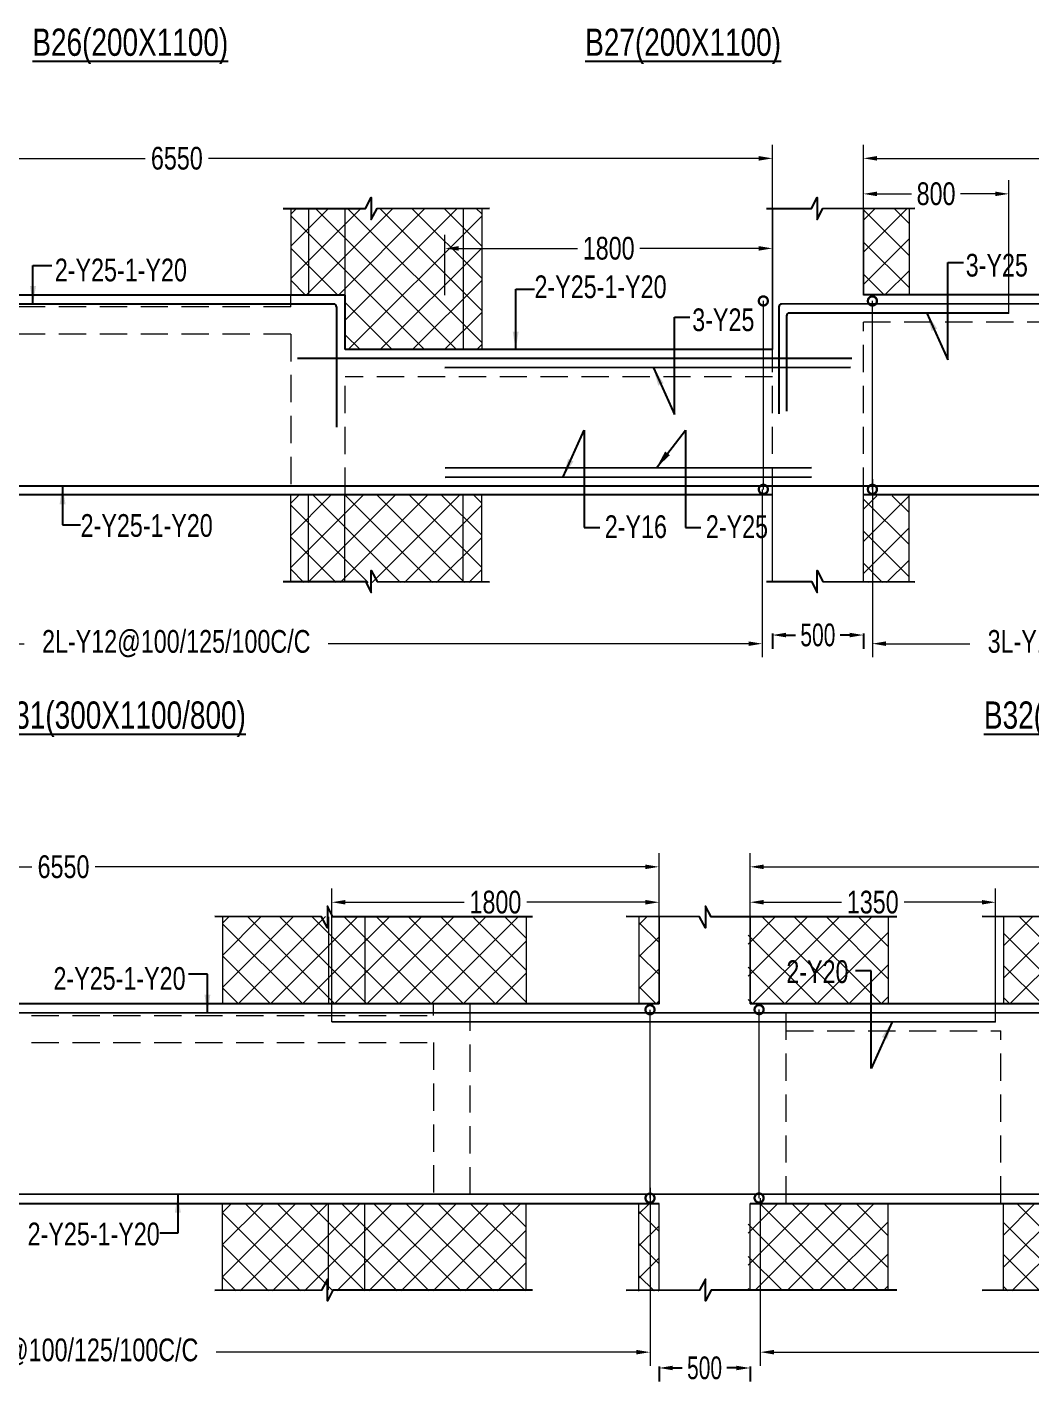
# Model space of a CAD drawing. Header units: millimetres. Extents: x -9667 to 132562, y -132456 to -91255.
# Drawn here: x -962 to 4558, y -113482 to -106022 of the extents above; entities that cross this region are included whole.
import ezdxf

# ---------------------------------------------------------------- set-up
doc = ezdxf.new("R2010")
doc.units = ezdxf.units.MM
doc.header["$LTSCALE"] = 100
doc.header["$MEASUREMENT"] = 0
doc.linetypes.add('CONTINU', pattern=[0])
doc.linetypes.add('HIDDEN', pattern=[0.375, 0.25, -0.125])
doc.layers.get('Defpoints').update_dxf_attribs({"color": 1, "lineweight": 0})
for name, color, linetype in [('-S-BMNO', 1, 'Continuous'), ('-S-MISC', 8, 'Continuous'), ('-STR-BEAM', 7, 'CONTINU'), ('-STR-REINF', 3, 'Continuous')]:
    doc.layers.add(name, color=color, linetype=linetype)
for name, color, linetype, lineweight in [('-S-STIRRUPS DIM', 6, 'Continuous', 9), ('-S-STIRUP', 11, 'Continuous', 9), ('-S-TEXT', 6, 'Continuous', 0), ('-STR-COLUMN', 5, 'HIDDEN', 13), ('S-COL HATCH', 9, 'Continuous', 0), ('SLAB LINE', 254, 'HIDDEN', 20)]:
    doc.layers.add(name, color=color, linetype=linetype, lineweight=lineweight)
doc.styles.add('BEAM-LS', font='romans.shx', dxfattribs={"width": 0.8})
doc.styles.add('SOBHA', font='swisscl.ttf', dxfattribs={"width": 0.9})
doc.styles.add('sobha.sed', font='swisscl.ttf')
doc.dimstyles.new('S-50', dxfattribs={"dimscale": 50, "dimtxt": 2.5, "dimasz": 2, "dimexe": 0.5, "dimexo": 0.25, "dimgap": 0.25, "dimtad": 0, "dimdec": 0, "dimrnd": 0.0005, "dimzin": 0, "dimdsep": 46, "dimtxsty": 'sobha.sed', "dimblk": 'OBLIQUE', "dimcen": 0.09, "dimclrd": 8, "dimclre": 8, "dimclrt": 6, "dimadec": 0, "dimazin": 0, "dimtfac": 1, "dimtdec": 0, "dimtofl": 0, "dimtmove": 2, "dimatfit": 3, "dimfxl": 0.18, "dimtolj": 1, "dimtzin": 0, "dimlwd": -1, "dimlwe": -1, "dimarcsym": 0})
doc.dimstyles.new('S-DIM50', dxfattribs={"dimscale": 50, "dimtxt": 2.5, "dimasz": 1.5, "dimexe": 1.5, "dimexo": 1, "dimgap": 0.5, "dimtad": 0, "dimdec": 0, "dimzin": 0, "dimdsep": 46, "dimtxsty": 'SOBHA', "dimcen": 0.09, "dimclrd": 256, "dimclre": 256, "dimclrt": 6, "dimadec": 5, "dimazin": 0, "dimtfac": 1, "dimtdec": 0, "dimtofl": 0, "dimtmove": 0, "dimatfit": 3, "dimfxl": 0.18, "dimtolj": 1, "dimtzin": 0, "dimlwd": -1, "dimlwe": -1, "dimarcsym": 0})
doc.dimstyles.new('STIRUP', dxfattribs={"dimscale": 50, "dimtxt": 2.5, "dimasz": 2.2, "dimexe": 0, "dimexo": 0, "dimgap": 0.5, "dimtad": 0, "dimdec": 0, "dimzin": 0, "dimdsep": 46, "dimtxsty": 'BEAM-LS', "dimblk": 'DOTSMALL', "dimcen": 0.09, "dimclrd": 256, "dimclre": 256, "dimclrt": 256, "dimadec": 5, "dimazin": 0, "dimtfac": 1, "dimtdec": 0, "dimtofl": 0, "dimtmove": 0, "dimatfit": 3, "dimldrblk": 'DOTSMALL', "dimfxl": 0, "dimfxlon": 1, "dimtolj": 1, "dimtzin": 0, "dimlwd": -1, "dimlwe": -1, "dimarcsym": 0})
pattern_1 = [(45, (269979.18, 10235.55), (-88.38835, 88.38835), []), (135, (269979.18, 10235.55), (-88.38835, -88.38835), [])]
pattern_2 = [(45, (269430.5, 6336.93), (-88.38835, 88.38835), []), (135, (269430.5, 6336.93), (-88.38835, -88.38835), [])]

# ---------------------------------------------------------------- blocks, each defined once
blk = doc.blocks.new('*D547')
at = {"layer": '-S-STIRRUPS DIM', "color": 251, "transparency": 16777216}
for p, q in [((-3413.2, -107079), (-3413.2, -106668.8)), ((3136.9, -107495.5), (3136.9, -106668.8)), ((-3338.2, -106743.8), (-311.7, -106743.8)), ((3061.9, -106743.8), (35.4, -106743.8))]:
    blk.add_line(p, q, dxfattribs=at)
for points in [[(-3338.2, -106731.3), (-3338.2, -106756.3), (-3413.2, -106743.8)], [(3061.9, -106731.3), (3061.9, -106756.3), (3136.9, -106743.8)]]:
    blk.add_solid(points, dxfattribs=at)
at = {"layer": 'Defpoints', "color": 0, "transparency": 16777216}
for p in [(3136.9, -106743.8), (-3413.2, -107079, 0), (3136.9, -107495.5, 0)]:
    blk.add_point(p, dxfattribs=at)
at = {"layer": '-S-STIRRUPS DIM', "color": 6, "transparency": 16777216, "insert": (-138.2, -106743.8), "char_height": 125, "attachment_point": 5, "style": 'sobha.sed'}
blk.add_mtext('\\A1;6550', dxfattribs=at)
blk = doc.blocks.new('*D548')
at = {"layer": '-S-STIRRUPS DIM', "color": 251, "transparency": 16777216}
for p, q in [((3636.8, -107079), (3636.8, -106668.8)), ((6486.8, -107495.1), (6486.8, -106668.8)), ((3711.8, -106743.8), (4888.5, -106743.8)), ((6411.8, -106743.8), (5235.1, -106743.8))]:
    blk.add_line(p, q, dxfattribs=at)
for points in [[(3711.8, -106731.3), (3711.8, -106756.3), (3636.8, -106743.8)], [(6411.8, -106731.3), (6411.8, -106756.3), (6486.8, -106743.8)]]:
    blk.add_solid(points, dxfattribs=at)
at = {"layer": 'Defpoints', "color": 0, "transparency": 16777216}
for p in [(6486.8, -106743.8), (3636.8, -107079, 0), (6486.8, -107495.1, 0)]:
    blk.add_point(p, dxfattribs=at)
at = {"layer": '-S-STIRRUPS DIM', "color": 6, "transparency": 16777216, "insert": (5061.8, -106743.8), "char_height": 125, "attachment_point": 5, "style": 'sobha.sed'}
blk.add_mtext('\\A1;2850', dxfattribs=at)
blk = doc.blocks.new('*D550')
at = {"layer": '-S-STIRRUPS DIM', "color": 251, "transparency": 16777216}
for p, q in [((-3363.3, -108509.8), (-3363.3, -109489.4)), ((3080.6, -108565.3), (3080.6, -109489.4)), ((-3288.3, -109414.4), (-977.3, -109414.4)), ((3005.6, -109414.4), (694.6, -109414.4))]:
    blk.add_line(p, q, dxfattribs=at)
for points in [[(-3288.3, -109401.9), (-3288.3, -109426.9), (-3363.3, -109414.4)], [(3005.6, -109401.9), (3005.6, -109426.9), (3080.6, -109414.4)]]:
    blk.add_solid(points, dxfattribs=at)
at = {"layer": 'Defpoints', "color": 0, "transparency": 16777216}
for p in [(-3363.3, -108509.8, 178586.6), (3080.6, -108565.3, 0), (3080.6, -109414.4)]:
    blk.add_point(p, dxfattribs=at)
at = {"layer": '-S-STIRRUPS DIM', "color": 6, "transparency": 16777216, "insert": (-141.4, -109414.4), "char_height": 125, "attachment_point": 5, "style": 'sobha.sed'}
blk.add_mtext('\\A1;2L-Y12@100/125/100C/C ', dxfattribs=at)
blk = doc.blocks.new('*D551')
at = {"layer": '-S-STIRRUPS DIM', "color": 251, "transparency": 16777216}
for p, q in [((3686.7, -108509.8), (3686.7, -109489.4)), ((6430.6, -108565.3), (6430.6, -109489.4)), ((3761.7, -109414.4), (4222.6, -109414.4)), ((6355.6, -109414.4), (5894.7, -109414.4))]:
    blk.add_line(p, q, dxfattribs=at)
for points in [[(3761.7, -109401.9), (3761.7, -109426.9), (3686.7, -109414.4)], [(6355.6, -109401.9), (6355.6, -109426.9), (6430.6, -109414.4)]]:
    blk.add_solid(points, dxfattribs=at)
at = {"layer": 'Defpoints', "color": 0, "transparency": 16777216}
for p in [(3686.7, -108509.8, 178586.6), (6430.6, -108565.3, 0), (6430.6, -109414.4)]:
    blk.add_point(p, dxfattribs=at)
at = {"layer": '-S-STIRRUPS DIM', "color": 6, "transparency": 16777216, "insert": (5058.6, -109414.4), "char_height": 125, "attachment_point": 5, "style": 'sobha.sed'}
blk.add_mtext('\\A1;3L-Y12@100/150/100C/C', dxfattribs=at)
blk = doc.blocks.new('_DotSmall')
at = {"color": 0, "linetype": 'ByBlock', "const_width": 0.5}
blk.add_lwpolyline([(-0.0625, 0, 1), (0.0625, 0, 1)], format="xyb", close=True, dxfattribs=at)
blk = doc.blocks.new('*D557')
at = {"layer": '-S-STIRUP', "ltscale": 100, "transparency": 16777216}
blk.add_line((3686.7, -108565.2), (3686.7, -107528.5), dxfattribs=at)
at = {"layer": 'Defpoints', "color": 0, "linetype": 'CONTINU', "ltscale": 100, "transparency": 16777216}
for p in [(3686.7, -107528.5), (3686.7, -107528.5), (3686.7, -108565.2)]:
    blk.add_point(p, dxfattribs=at)
at = {"layer": '-S-STIRUP', "linetype": 'CONTINU', "ltscale": 100, "transparency": 16777216, "xscale": 100, "yscale": 100, "zscale": 100}
for p, rotation in [((3686.7, -107528.5), 90), ((3686.7, -108565.2), 270)]:
    blk.add_blockref('_DotSmall', p, dxfattribs=dict(at, rotation=rotation))
blk = doc.blocks.new('*D560')
at = {"layer": '-S-STIRUP', "ltscale": 100, "transparency": 16777216}
blk.add_line((3086.9, -108565.3), (3086.9, -107528.5), dxfattribs=at)
at = {"layer": 'Defpoints', "color": 0, "linetype": 'CONTINU', "ltscale": 100, "transparency": 16777216}
for p in [(3086.9, -107528.5), (3086.9, -107528.5), (3086.9, -108565.3)]:
    blk.add_point(p, dxfattribs=at)
at = {"layer": '-S-STIRUP', "linetype": 'CONTINU', "ltscale": 100, "transparency": 16777216, "xscale": 100, "yscale": 100, "zscale": 100}
for p, rotation in [((3086.9, -107528.5), 90), ((3086.9, -108565.3), 270)]:
    blk.add_blockref('_DotSmall', p, dxfattribs=dict(at, rotation=rotation))
blk = doc.blocks.new('_Oblique')
at = {"color": 0, "linetype": 'ByBlock', "lineweight": -2}
blk.add_line((-0.5, -0.5), (0.5, 0.5), dxfattribs=at)
blk = doc.blocks.new('*D563')
at = {"layer": '-S-STIRRUPS DIM', "color": 251, "transparency": 16777216}
for p, q in [((1336, -107495.8), (1336, -107164.2)), ((3136.9, -107897.9), (3136.9, -107164.2)), ((1411, -107239.2), (2064.5, -107239.2)), ((3061.9, -107239.2), (2408.3, -107239.2))]:
    blk.add_line(p, q, dxfattribs=at)
for points in [[(1411, -107226.7), (1411, -107251.7), (1336, -107239.2)], [(3061.9, -107226.7), (3061.9, -107251.7), (3136.9, -107239.2)]]:
    blk.add_solid(points, dxfattribs=at)
at = {"layer": 'Defpoints', "color": 0, "transparency": 16777216}
for p in [(1336, -107239.2), (1336, -107495.8, 0), (3136.9, -107897.9, 0)]:
    blk.add_point(p, dxfattribs=at)
at = {"layer": '-S-STIRRUPS DIM', "color": 6, "transparency": 16777216, "insert": (2236.4, -107239.2), "char_height": 125, "attachment_point": 5, "style": 'sobha.sed'}
blk.add_mtext('\\A1;1800', dxfattribs=at)
blk = doc.blocks.new('*D564')
at = {"layer": '-S-STIRRUPS DIM', "color": 251, "transparency": 16777216}
for p, q in [((3636.8, -107497), (3636.8, -106864.2)), ((4436.8, -107597.9), (4436.8, -106864.2)), ((3711.8, -106939.2), (3902.5, -106939.2)), ((4361.8, -106939.2), (4171.2, -106939.2))]:
    blk.add_line(p, q, dxfattribs=at)
for points in [[(3711.8, -106926.7), (3711.8, -106951.7), (3636.8, -106939.2)], [(4361.8, -106926.7), (4361.8, -106951.7), (4436.8, -106939.2)]]:
    blk.add_solid(points, dxfattribs=at)
at = {"layer": 'Defpoints', "color": 0, "transparency": 16777216}
for p in [(3636.8, -106939.2), (3636.8, -107497, 0), (4436.8, -107597.9, 0)]:
    blk.add_point(p, dxfattribs=at)
at = {"layer": '-S-STIRRUPS DIM', "color": 6, "transparency": 16777216, "insert": (4036.8, -106939.2), "char_height": 125, "attachment_point": 5, "style": 'sobha.sed'}
blk.add_mtext('\\A1;800', dxfattribs=at)
blk = doc.blocks.new('*D574')
at = {"layer": '-S-STIRRUPS DIM', "color": 251, "transparency": 16777216}
for p, q in [((3013.6, -111395.6), (3013.6, -110567.4)), ((7912.4, -110977.6), (7912.4, -110567.4)), ((3088.6, -110642.4), (5288.8, -110642.4)), ((7837.4, -110642.4), (5637.2, -110642.4))]:
    blk.add_line(p, q, dxfattribs=at)
for points in [[(3088.6, -110629.9), (3088.6, -110654.9), (3013.6, -110642.4)], [(7837.4, -110629.9), (7837.4, -110654.9), (7912.4, -110642.4)]]:
    blk.add_solid(points, dxfattribs=at)
at = {"layer": 'Defpoints', "color": 0, "transparency": 16777216}
for p in [(3013.6, -110642.4), (7912.4, -110977.6, 0), (3013.6, -111395.6, 0)]:
    blk.add_point(p, dxfattribs=at)
at = {"layer": '-S-STIRRUPS DIM', "color": 6, "transparency": 16777216, "insert": (5463, -110642.4), "char_height": 125, "attachment_point": 5, "style": 'sobha.sed'}
blk.add_mtext('\\A1;4900', dxfattribs=at)
blk = doc.blocks.new('*D575')
at = {"layer": '-S-STIRRUPS DIM', "color": 251, "transparency": 16777216}
for p, q in [((-4036.4, -111394.1), (-4036.4, -110567.4)), ((2513.6, -110977.6), (2513.6, -110567.4)), ((-3961.4, -110642.4), (-935, -110642.4)), ((2438.6, -110642.4), (-587.8, -110642.4))]:
    blk.add_line(p, q, dxfattribs=at)
for points in [[(-3961.4, -110629.9), (-3961.4, -110654.9), (-4036.4, -110642.4)], [(2438.6, -110629.9), (2438.6, -110654.9), (2513.6, -110642.4)]]:
    blk.add_solid(points, dxfattribs=at)
at = {"layer": 'Defpoints', "color": 0, "transparency": 16777216}
for p in [(-4036.4, -110642.4), (2513.6, -110977.6, 0), (-4036.4, -111394.1, 0)]:
    blk.add_point(p, dxfattribs=at)
at = {"layer": '-S-STIRRUPS DIM', "color": 6, "transparency": 16777216, "insert": (-761.4, -110642.4), "char_height": 125, "attachment_point": 5, "style": 'sobha.sed'}
blk.add_mtext('\\A1;6550', dxfattribs=at)
blk = doc.blocks.new('*D577')
at = {"layer": '-S-STIRRUPS DIM', "color": 251, "transparency": 16777216}
for p, q in [((7862.6, -112408.4), (7862.6, -113388)), ((3069.8, -112464.7), (3069.8, -113388)), ((3144.8, -113313), (4630.3, -113313)), ((7787.6, -113313), (6302.2, -113313))]:
    blk.add_line(p, q, dxfattribs=at)
for points in [[(3144.8, -113300.5), (3144.8, -113325.5), (3069.8, -113313)], [(7787.6, -113300.5), (7787.6, -113325.5), (7862.6, -113313)]]:
    blk.add_solid(points, dxfattribs=at)
at = {"layer": 'Defpoints', "color": 0, "transparency": 16777216}
for p in [(7862.6, -112408.4, 178586.6), (3069.8, -112464.7, 0), (3069.8, -113313)]:
    blk.add_point(p, dxfattribs=at)
at = {"layer": '-S-STIRRUPS DIM', "color": 6, "transparency": 16777216, "insert": (5466.2, -113313), "char_height": 125, "attachment_point": 5, "style": 'sobha.sed'}
blk.add_mtext('\\A1;2L-Y12@100/125/100C/C', dxfattribs=at)
blk = doc.blocks.new('*D578')
at = {"layer": '-S-STIRRUPS DIM', "color": 251, "transparency": 16777216}
for p, q in [((2463.7, -112408.4), (2463.7, -113388)), ((-3980.2, -112463.9), (-3980.2, -113388)), ((-3905.2, -113313), (-1594.2, -113313)), ((2388.7, -113313), (77.7, -113313))]:
    blk.add_line(p, q, dxfattribs=at)
for points in [[(-3905.2, -113300.5), (-3905.2, -113325.5), (-3980.2, -113313)], [(2388.7, -113300.5), (2388.7, -113325.5), (2463.7, -113313)]]:
    blk.add_solid(points, dxfattribs=at)
at = {"layer": 'Defpoints', "color": 0, "transparency": 16777216}
for p in [(2463.7, -112408.4, 178586.6), (-3980.2, -112463.9, 0), (-3980.2, -113313)]:
    blk.add_point(p, dxfattribs=at)
at = {"layer": '-S-STIRRUPS DIM', "color": 6, "transparency": 16777216, "insert": (-758.2, -113313), "char_height": 125, "attachment_point": 5, "style": 'sobha.sed'}
blk.add_mtext('\\A1;2L-Y12@100/125/100C/C ', dxfattribs=at)
blk = doc.blocks.new('*D584')
at = {"layer": '-S-STIRUP', "ltscale": 100, "transparency": 16777216}
blk.add_line((2463.7, -112465.3), (2463.7, -111428.6), dxfattribs=at)
at = {"layer": 'Defpoints', "color": 0, "linetype": 'CONTINU', "ltscale": 100, "transparency": 16777216}
for p in [(2463.7, -111428.6), (2463.7, -111428.6), (2463.7, -112465.3)]:
    blk.add_point(p, dxfattribs=at)
at = {"layer": '-S-STIRUP', "linetype": 'CONTINU', "ltscale": 100, "transparency": 16777216, "xscale": 100, "yscale": 100, "zscale": 100}
for p, rotation in [((2463.7, -111428.6), 90), ((2463.7, -112465.3), 270)]:
    blk.add_blockref('_DotSmall', p, dxfattribs=dict(at, rotation=rotation))
blk = doc.blocks.new('*D589')
at = {"layer": '-S-STIRUP', "ltscale": 100, "transparency": 16777216}
blk.add_line((3063.6, -112464.7), (3063.6, -111428), dxfattribs=at)
at = {"layer": 'Defpoints', "color": 0, "linetype": 'CONTINU', "ltscale": 100, "transparency": 16777216}
for p in [(3063.6, -111428), (3063.6, -111428), (3063.6, -112464.7)]:
    blk.add_point(p, dxfattribs=at)
at = {"layer": '-S-STIRUP', "linetype": 'CONTINU', "ltscale": 100, "transparency": 16777216, "xscale": 100, "yscale": 100, "zscale": 100}
for p, rotation in [((3063.6, -111428), 90), ((3063.6, -112464.7), 270)]:
    blk.add_blockref('_DotSmall', p, dxfattribs=dict(at, rotation=rotation))
blk = doc.blocks.new('*D571')
at = {"layer": '-S-STIRRUPS DIM', "color": 251, "transparency": 16777216}
for p, q in [((3013.6, -111395), (3013.6, -110762.2)), ((4363.6, -111495.9), (4363.6, -110762.2)), ((3088.6, -110837.2), (3516.7, -110837.2)), ((4288.6, -110837.2), (3860.5, -110837.2))]:
    blk.add_line(p, q, dxfattribs=at)
for points in [[(3088.6, -110824.7), (3088.6, -110849.7), (3013.6, -110837.2)], [(4288.6, -110824.7), (4288.6, -110849.7), (4363.6, -110837.2)]]:
    blk.add_solid(points, dxfattribs=at)
at = {"layer": 'Defpoints', "color": 0, "transparency": 16777216}
for p in [(3013.6, -110837.2), (3013.6, -111395, 0), (4363.6, -111495.9, 0)]:
    blk.add_point(p, dxfattribs=at)
at = {"layer": '-S-STIRRUPS DIM', "color": 6, "transparency": 16777216, "insert": (3688.6, -110837.2), "char_height": 125, "attachment_point": 5, "style": 'sobha.sed'}
blk.add_mtext('\\A1;1350', dxfattribs=at)
blk = doc.blocks.new('*D572')
at = {"layer": '-S-STIRRUPS DIM', "color": 251, "transparency": 16777216}
for p, q in [((713.6, -111495.9), (713.6, -110762.2)), ((2513.6, -111395), (2513.6, -110762.2)), ((788.6, -110837.2), (1441.7, -110837.2)), ((2438.6, -110837.2), (1785.5, -110837.2))]:
    blk.add_line(p, q, dxfattribs=at)
for points in [[(788.6, -110824.7), (788.6, -110849.7), (713.6, -110837.2)], [(2438.6, -110824.7), (2438.6, -110849.7), (2513.6, -110837.2)]]:
    blk.add_solid(points, dxfattribs=at)
at = {"layer": 'Defpoints', "color": 0, "transparency": 16777216}
for p in [(2513.6, -110837.2), (2513.6, -111395, 0), (713.6, -111495.9, 0)]:
    blk.add_point(p, dxfattribs=at)
at = {"layer": '-S-STIRRUPS DIM', "color": 6, "transparency": 16777216, "insert": (1613.6, -110837.2), "char_height": 125, "attachment_point": 5, "style": 'sobha.sed'}
blk.add_mtext('\\A1;1800', dxfattribs=at)
blk = doc.blocks.new('*D792')
at = {"transparency": 16777216}
for p, q in [((3136.9, -109358), (3136.9, -109442)), ((3211.9, -109367), (3263.5, -109367)), ((3561.8, -109367), (3510.2, -109367)), ((3636.8, -109358), (3636.8, -109442))]:
    blk.add_line(p, q, dxfattribs=at)
for points in [[(3211.9, -109354.5), (3211.9, -109379.5), (3136.9, -109367)], [(3561.8, -109354.5), (3561.8, -109379.5), (3636.8, -109367)]]:
    blk.add_solid(points, dxfattribs=at)
at = {"layer": 'Defpoints', "color": 0, "transparency": 16777216}
for p in [(3136.9, -109062), (3636.8, -109073.7), (3636.8, -109367)]:
    blk.add_point(p, dxfattribs=at)
at = {"color": 6, "transparency": 16777216, "insert": (3386.8, -109367), "char_height": 125, "attachment_point": 5, "style": 'SOBHA'}
blk.add_mtext('\\A1;500', dxfattribs=at)
blk = doc.blocks.new('*D796')
at = {"transparency": 16777216}
for p, q in [((2513.6, -113391), (2513.6, -113475)), ((3013.6, -113391), (3013.6, -113475)), ((2588.6, -113400), (2640.3, -113400)), ((2938.6, -113400), (2886.9, -113400))]:
    blk.add_line(p, q, dxfattribs=at)
for points in [[(2588.6, -113387.5), (2588.6, -113412.5), (2513.6, -113400)], [(2938.6, -113387.5), (2938.6, -113412.5), (3013.6, -113400)]]:
    blk.add_solid(points, dxfattribs=at)
at = {"layer": 'Defpoints', "color": 0, "transparency": 16777216}
for p in [(2513.6, -112973.3, 0), (3013.6, -112973.3, 0), (3013.6, -113400)]:
    blk.add_point(p, dxfattribs=at)
at = {"color": 6, "transparency": 16777216, "insert": (2763.6, -113400), "char_height": 125, "attachment_point": 5, "style": 'SOBHA'}
blk.add_mtext('\\A1;500', dxfattribs=at)

msp = doc.modelspace()

# ---------------------------------------------------------------- hatches: boundary and pattern name
at = {"layer": 'S-COL HATCH'}
h = msp.add_hatch(dxfattribs=at)
h.set_pattern_fill('ANSI37', color=252, scale=1000)
h.set_pattern_definition(pattern_1)
h.paths.add_polyline_path([(-5306.9, -107496.6), (-8812, -107496.6), (-8812, -107017.9), (-5306.9, -107017.9)])
h.paths.add_polyline_path([(-3903.1, -107019.7), (-4673.5, -107019.7), (-4673.5, -107496.5), (-3903.1, -107496.5)])
h.paths.add_polyline_path([(-3302.6, -107496.3), (-3413.2, -107496.3), (-3413.2, -107017.9), (-3302.6, -107017.9)])
h.paths.add_polyline_path([(-1012, -107496.3), (-2681.6, -107496.3), (-2681.6, -107017.9), (-1012, -107017.9)])
h.paths.add_polyline_path([(1538, -107795.7), (788, -107795.8), (788, -107495.8), (488, -107496.3), (488, -107017.9), (1538, -107017.9)])
h.paths.add_polyline_path([(3888, -107495.4), (3636.8, -107495.4), (3636.8, -107017.9), (3888, -107017.9)])
h.paths.add_polyline_path([(5738, -107495.4), (5088, -107495.4), (5088, -107017.9), (5738, -107017.9)])
h.paths.add_polyline_path([(6486.8, -107496.2), (6338, -107496.2), (6338, -107018.7), (6486.8, -107018.7)])
h = msp.add_hatch(dxfattribs=at)
h.set_pattern_fill('ANSI37', color=252, scale=1000)
h.set_pattern_definition(pattern_1)
h.paths.add_polyline_path([(-5306.9, -108598.9), (-8812, -108598.9), (-8812, -109077.6), (-5306.9, -109077.6)])
h.paths.add_polyline_path([(-3903.1, -109075.8), (-4673.5, -109075.8), (-4673.5, -108599), (-3903.1, -108599)])
h.paths.add_polyline_path([(-3302.6, -108599.2), (-3413.2, -108599.2), (-3413.2, -109077.6), (-3302.6, -109077.6)])
h.paths.add_polyline_path([(-1012, -108599.2), (-2681.6, -108599.2), (-2681.6, -109077.6), (-1012, -109077.6)])
h.paths.add_polyline_path([(1538, -108599.2), (488, -108599.2), (488, -109077.6), (1538, -109077.6)])
h.paths.add_polyline_path([(3888, -108600.1), (3636.8, -108600.1), (3636.8, -109077.6), (3888, -109077.6)])
h.paths.add_polyline_path([(5738, -108600.1), (5088, -108600.1), (5088, -109077.6), (5738, -109077.6)])
h.paths.add_polyline_path([(6486.8, -108599.3), (6338, -108599.3), (6338, -109076.8), (6486.8, -109076.8)])
h = msp.add_hatch(dxfattribs=at)
h.set_pattern_fill('ANSI37', color=252, scale=1000)
h.set_pattern_definition(pattern_2)
h.paths.add_polyline_path([(4407.3, -111395.2), (7912.4, -111395.2), (7912.4, -110916.5), (4407.3, -110916.5)])
h.paths.add_polyline_path([(3003.5, -110918.3), (3773.9, -110918.3), (3773.9, -111395.1), (3003.5, -111395.1)])
h.paths.add_polyline_path([(2403.1, -111394.9), (2513.6, -111394.9), (2513.6, -110916.5), (2403.1, -110916.5)])
h.paths.add_polyline_path([(112.4, -111394.9), (1782, -111394.9), (1782, -110916.5), (112.4, -110916.5)])
h.paths.add_polyline_path([(-2437.6, -111694.3), (-1687.6, -111694.4), (-1687.6, -111394.4), (-1387.6, -111394.9), (-1387.6, -110916.5), (-2437.5, -110916.5)])
h.paths.add_polyline_path([(-4787.6, -111394.1), (-4536.4, -111394.1), (-4536.4, -110916.5), (-4787.6, -110916.5)])
h.paths.add_polyline_path([(-6637.6, -111394.1), (-5987.6, -111394.1), (-5987.6, -110916.5), (-6637.6, -110916.5)])
h.paths.add_polyline_path([(-7386.4, -111394.8), (-7237.6, -111394.8), (-7237.6, -110917.3), (-7386.4, -110917.3)])
h = msp.add_hatch(dxfattribs=at)
h.set_pattern_fill('ANSI37', color=252, scale=1000)
h.set_pattern_definition(pattern_2)
h.paths.add_polyline_path([(4407.3, -112497.6), (7912.4, -112497.6), (7912.4, -112976.2), (4407.3, -112976.2)])
h.paths.add_polyline_path([(3003.5, -112974.4), (3773.9, -112974.4), (3773.9, -112497.6), (3003.5, -112497.6)])
h.paths.add_polyline_path([(2403.1, -112497.8), (2513.6, -112497.8), (2513.6, -112976.3), (2403.1, -112976.3)])
h.paths.add_polyline_path([(112.4, -112497.8), (1782, -112497.8), (1782, -112976.3), (112.4, -112976.3)])
h.paths.add_polyline_path([(-2437.5, -112497.8), (-1387.6, -112497.8), (-1387.6, -112976.3), (-2437.5, -112976.3)])
h.paths.add_polyline_path([(-4787.6, -112498.7), (-4536.4, -112498.7), (-4536.4, -112976.2), (-4787.6, -112976.2)])
h.paths.add_polyline_path([(-6637.6, -112498.7), (-5987.6, -112498.7), (-5987.6, -112976.2), (-6637.6, -112976.2)])
h.paths.add_polyline_path([(-7386.4, -112497.9), (-7237.6, -112497.9), (-7237.6, -112975.4), (-7386.4, -112975.4)])

# ---------------------------------------------------------------- linework, layer by layer
at = {"layer": '-S-MISC', "linetype": 'ByBlock', "ltscale": 1000}
for points in [[(446.2, -107019.7), (899.2, -107019.7), (930.1, -106960.1), (930.1, -107080.2), (962.9, -107019.7), (1581.2, -107017.8)], [(446.2, -109072.8), (899.2, -109072.8), (930.1, -109132.5), (930.1, -109012.3), (962.9, -109072.8), (1581.2, -109074.7)]]:
    msp.add_lwpolyline(points, dxfattribs=at)
at = {"layer": '-S-MISC', "linetype": 'ByBlock', "ltscale": 1000, "elevation": 0}
for points in [[(3104.5, -107019.7), (3351.2, -107019.7), (3382.1, -106960.1), (3382.1, -107080.2), (3414.9, -107019.7), (3919.2, -107017.6)], [(3104.5, -109072.8), (3351.2, -109072.8), (3382.1, -109132.5), (3382.1, -109012.3), (3414.9, -109072.8), (3663.8, -109074.9)], [(3104.5, -109072.8), (3351.2, -109072.8), (3382.1, -109132.5), (3382.1, -109012.3), (3414.9, -109072.8), (3919.2, -109074.9)], [(1817.3, -110918.3), (720.2, -110918.3), (689.4, -110858.7), (689.4, -110978.8), (656.5, -110918.3), (71.2, -110916.5)], [(3821.3, -110918.3), (2799.2, -110918.3), (2768.4, -110858.7), (2768.4, -110978.8), (2735.5, -110918.3), (2333.3, -110916.3)], [(8444.8, -110918.3), (8198.1, -110918.3), (8167.2, -110858.7), (8167.2, -110978.8), (8134.4, -110918.3), (4290.3, -110916.3)], [(1817.3, -112971.4), (720.2, -112971.4), (689.4, -113031.1), (689.4, -112910.9), (656.5, -112971.4), (71.2, -112973.2)], [(3821.3, -112971.4), (2799.2, -112971.4), (2768.4, -113031.1), (2768.4, -112910.9), (2735.5, -112971.4), (2333.3, -112973.5)], [(3045.9, -112971.4), (2799.2, -112971.4), (2768.4, -113031.1), (2768.4, -112910.9), (2735.5, -112971.4), (2486.7, -112973.5)], [(8444.8, -112971.4), (8198.1, -112971.4), (8167.2, -113031.1), (8167.2, -112910.9), (8134.4, -112971.4), (4290.3, -112973.5)]]:
    msp.add_lwpolyline(points, dxfattribs=at)
at = {"layer": '-STR-BEAM'}
for p, q in [((786.1, -107495.8, 0), (-3413.2, -107496.3, 0)), ((788, -107795.8, 0), (788, -107495.8, 0)), ((6486.8, -107495.1, 0), (3636.8, -107495.5, 0)), ((3136.9, -107795.5, 0), (788, -107795.8, 0)), ((3137, -108595.5, 0), (-3413, -108596.3, 0)), ((6487, -108595.1, 0), (3637, -108595.5, 0)), ((-1685.7, -111394.4, 0), (2513.6, -111395, 0)), ((3013.6, -111395, 0), (7912.4, -111395.6, 0)), ((-4036.5, -112494.1, 0), (2513.5, -112495, 0)), ((3013.6, -112495, 0), (7912.4, -112495.6, 0))]:
    msp.add_line(p, q, dxfattribs=at)
at = {"layer": '-STR-COLUMN', "linetype": 'Continuous', "ltscale": 10}
for p, q in [((488, -107019.7), (488.1, -107495.9, 0)), ((586.1, -107019.6), (586.1, -107495.8, 0)), ((786.1, -107019.4), (786.1, -107495.6, 0)), ((1436.4, -107018.8), (1436.5, -107795.7, 0)), ((1538, -107017.9), (1538, -107795.7)), ((3136.9, -107017.9), (3136.9, -107795.5)), ((3636.8, -107017.9), (3636.8, -107497)), ((3888.2, -107017.8), (3888.1, -107495.4, 0)), ((488, -109072.8), (488.1, -108596.7, 0)), ((586.1, -109072.7), (586.1, -108596.6, 0)), ((786.1, -109072.5), (786.1, -108596.4, 0)), ((1436.4, -109071.9), (1436.4, -108595.8, 0)), ((1538, -109074.6), (1538, -108595.5)), ((3136.9, -109074.6), (3136.9, -108595.5)), ((3636.8, -109074.6), (3636.8, -108595.5)), ((3888.2, -109074.8), (3888.1, -108597.1, 0)), ((112.4, -110916.5, 0), (112.4, -111395.6, 0)), ((695.6, -110917.3, 0), (695.5, -111393.8, 0)), ((895.1, -110917.5, 0), (895.1, -111394, 0)), ((1782, -110918.3, 0), (1782, -111394.9, 0)), ((2403.1, -110916.5, 0), (2403.1, -111395.6, 0)), ((2513.6, -110916.5, 0), (2513.6, -111395.6, 0)), ((3013.6, -110916.5, 0), (3013.6, -111395.6, 0)), ((3773.9, -110916.5, 0), (3773.9, -111395.6, 0)), ((4407.3, -110916.5, 0), (4407.3, -111395.6, 0)), ((112.4, -112973.3, 0), (112.4, -112494.2, 0)), ((695.6, -112970.4, 0), (695.5, -112493.9, 0)), ((895.1, -112970.6, 0), (895.1, -112494.1, 0)), ((1782, -112971.4, 0), (1782, -112494.9, 0)), ((2403.1, -112977.4, 0), (2403.1, -112498.3, 0)), ((2513.6, -112973.3, 0), (2513.6, -112494.2, 0)), ((3013.6, -112973.3, 0), (3013.6, -112494.2, 0)), ((3773.9, -112973.3, 0), (3773.9, -112494.2, 0)), ((4407.3, -112973.3, 0), (4407.3, -112494.2, 0))]:
    msp.add_line(p, q, dxfattribs=at)
at = {"layer": '-STR-REINF', "ltscale": 10}
for p, q in [((724, -107545.7, 0), (-9248.2, -107547)), ((8391.8, -107544.7), (3186.9, -107545.3, 0)), ((4436.8, -107595.2, 0), (3230, -107595.3, 0)), ((3574, -107845.4, 0), (525, -107845.7, 0)), ((3566, -107895.5, 0), (1336, -107895.6, 0)), ((1336.8, -108447.4, 0), (3351.9, -108445.5, 0)), ((-9198.2, -108547), (6715, -108544.9)), ((1336.8, -108497.4, 0), (3352, -108495.5, 0)), ((-1623.5, -111444.3, 0), (8348.6, -111445.6, 0)), ((713.6, -111494, 0), (4363.6, -111494.5, 0)), ((8298.6, -112445.6, 0), (-7614.6, -112443.5, 0))]:
    msp.add_line(p, q, dxfattribs=at)
at = {"layer": '-STR-REINF'}
for p, q in [((739, -107560.7, 0), (739, -108223, 0)), ((3171.9, -107560.3, 0), (3171.9, -108149, 0)), ((3215, -107610.3, 0), (3215, -108135, 0))]:
    msp.add_line(p, q, dxfattribs=at)
for centre, start, end in [((724, -107560.7, 0), 0, 90.00757), ((3186.9, -107560.3, 0), 90.00757, 180), ((3230, -107610.3, 0), 90.00757, 180)]:
    msp.add_arc(centre, 15, start, end, dxfattribs=at)
at = {"layer": 'SLAB LINE', "color": 8, "linetype": 'HIDDEN', "ltscale": 6}
for p, q in [((488, -107560.9), (488, -107495.9)), ((488, -107560.9, 0), (-2172, -107561.2, 0)), ((6487, -107645.5, 0), (3637, -107645.5, 0)), ((3637, -108595.5, 0), (3637, -107645.5, 0)), ((488, -107710.9, 0), (-2172, -107711.2, 0)), ((488, -107710.9), (488, -108595.9)), ((3137, -108595.5, 0), (3137, -107795.5, 0)), ((3137, -107945.5, 0), (788, -107945.5)), ((788, -108595.8), (788, -107945.5, 0)), ((1272.4, -111459.8, 0), (1272.4, -111394.8, 0)), ((1472.4, -111394.8, 0), (1472.4, -112494.8, 0)), ((3213.2, -112495.2, 0), (3213.2, -111395, 0)), ((-1387.6, -111459.5, 0), (1272.4, -111459.8, 0)), ((3213.2, -111545.2, 0), (4393.8, -111545.2, 0)), ((4393.7, -112495.2, 0), (4393.8, -111545.2, 0)), ((-1387.6, -111609.5, 0), (1272.4, -111609.8, 0)), ((1272.4, -111609.8, 0), (1272.4, -112494.8, 0))]:
    msp.add_line(p, q, dxfattribs=at)

# ---------------------------------------------------------------- texts
at = {"layer": '-S-BMNO', "color": 4, "linetype": 'Continuous', "style": 'sobha.sed'}
for s, p in [('%%UB26(200X1100)', (-932.8, -106179.6, 0)), ('%%UB27(200X1100)', (2107.2, -106179.6, 0)), ('%%UB31(300X1100/800)', (-1135, -109882.3, 0)), ('%%UB32(300X1100)', (4300, -109882.3, 0))]:
    msp.add_text(s, height=150, dxfattribs=at).set_placement(p)
at = {"layer": '-S-TEXT', "color": 6, "char_height": 125, "style": 'sobha.sed'}
for s, insert, attachment_point in [('\\A1;3-Y25', (4541.8, -107269.2, 0), 3), ('\\A1;2-Y25-1-Y20', (-809.3, -107295.5, 0), 1), ('\\A1;2-Y25-1-Y20', (1828.4, -107388, 0), 1), ('\\A1;3-Y25', (3037.8, -107569.6, 0), 3), ('\\A1;2-Y25-1-Y20', (-667.3, -108701.5, 0), 1), ('\\A1;2-Y16', (2556.8, -108708, 0), 3), ('\\A1;2-Y25', (3112.8, -108708, 0), 3), ('\\A1;2-Y20', (3213.4, -111156.7, 0), 1), ('\\A1;2-Y25-1-Y20', (-90.3, -111194.1), 3), ('\\A1;2-Y25-1-Y20', (-232.3, -112600.1), 3)]:
    msp.add_mtext(s, dxfattribs=dict(at, insert=insert, attachment_point=attachment_point))

# ---------------------------------------------------------------- dimensions: what is measured, and where the dimension line sits
at = {"layer": '-S-STIRRUPS DIM'}
for base, p1, p2, picture, middle in [((3136.9, -106743.8, 0), (-3413.2, -107079), (3136.9, -107495.5), '*D547', (-138.2, -106743.8, 0)), ((6486.8, -106743.8, 0), (3636.8, -107079), (6486.8, -107495.1), '*D548', (5061.8, -106743.8, 0)), ((1336, -107239.2), (3136.9, -107897.9, 0), (1336, -107495.8, 0), '*D563', (2236.4, -107239.2)), ((2513.6, -110837.2, 0), (713.6, -111495.9, 0), (2513.6, -111395, 0), '*D572', (1613.6, -110837.2, 0))]:
    dim = msp.add_linear_dim(base=base, p1=p1, p2=p2, dimstyle='S-DIM50', override={"dimscale": 1, "dimtxt": 125, "dimasz": 75, "dimexe": 75, "dimexo": 0, "dimgap": 25, "dimrnd": 5, "dimtxsty": 'sobha.sed', "dimsah": 1, "dimcen": 4.5, "dimclrd": 251, "dimclre": 251, "dimfxl": 75}, dxfattribs=at)
    dim.commit()
    dim.dimension.update_dxf_attribs({"geometry": picture, "text_midpoint": middle})
for base, p1, p2, picture, middle in [((3636.8, -106939.2, 0), (4436.8, -107597.9, 0), (3636.8, -107497), '*D564', (4036.8, -106939.2, 0)), ((-4036.4, -110642.4), (2513.6, -110977.6, 0), (-4036.4, -111394.1, 0), '*D575', (-761.4, -110642.4)), ((3013.6, -110642.4), (7912.4, -110977.6, 0), (3013.6, -111395.6, 0), '*D574', (5463, -110642.4)), ((3013.6, -110837.2, 0), (4363.6, -111495.9, 0), (3013.6, -111395, 0), '*D571', (3688.6, -110837.2, 0))]:
    dim = msp.add_linear_dim(base=base, p1=p1, p2=p2, angle=180, dimstyle='S-DIM50', override={"dimscale": 1, "dimtxt": 125, "dimasz": 75, "dimexe": 75, "dimexo": 0, "dimgap": 25, "dimrnd": 5, "dimtxsty": 'sobha.sed', "dimsah": 1, "dimcen": 4.5, "dimclrd": 251, "dimclre": 251, "dimfxl": 75}, dxfattribs=at)
    dim.commit()
    dim.dimension.update_dxf_attribs({"geometry": picture, "text_midpoint": middle})
for base, p1, p2, text, picture, middle in [((3080.6, -109414.4, 0), (-3363.3, -108509.8, 178586.6), (3080.6, -108565.3), '2L-Y12@100/125/100C/C ', '*D550', (-141.4, -109414.4, 0)), ((6430.6, -109414.4, 0), (3686.7, -108509.8, 178586.6), (6430.6, -108565.3), '3L-Y12@100/150/100C/C', '*D551', (5058.6, -109414.4, 0))]:
    dim = msp.add_linear_dim(base=base, p1=p1, p2=p2, text=text, dimstyle='S-DIM50', override={"dimscale": 1, "dimtxt": 125, "dimasz": 75, "dimexe": 75, "dimexo": 0, "dimgap": 25, "dimtxsty": 'sobha.sed', "dimsah": 1, "dimcen": 4.5, "dimclrd": 251, "dimclre": 251, "dimfxl": 75}, dxfattribs=at)
    dim.commit()
    dim.dimension.update_dxf_attribs({"geometry": picture, "text_midpoint": middle})
for base, p1, p2, text, picture, middle in [((-3980.2, -113313), (2463.7, -112408.4, 178586.6), (-3980.2, -112463.9, 0), '2L-Y12@100/125/100C/C ', '*D578', (-758.2, -113313)), ((3069.8, -113313), (7862.6, -112408.4, 178586.6), (3069.8, -112464.7, 0), '2L-Y12@100/125/100C/C', '*D577', (5466.2, -113313))]:
    dim = msp.add_linear_dim(base=base, p1=p1, p2=p2, angle=180, text=text, dimstyle='S-DIM50', override={"dimscale": 1, "dimtxt": 125, "dimasz": 75, "dimexe": 75, "dimexo": 0, "dimgap": 25, "dimtxsty": 'sobha.sed', "dimsah": 1, "dimcen": 4.5, "dimclrd": 251, "dimclre": 251, "dimfxl": 75}, dxfattribs=at)
    dim.commit()
    dim.dimension.update_dxf_attribs({"geometry": picture, "text_midpoint": middle})
at = {"layer": '-S-STIRUP', "linetype": 'CONTINU', "ltscale": 100}
for base, p1, p2, picture, middle in [((3086.9, -107528.5), (3086.9, -108565.3), (3086.9, -107528.5), '*D560', (3086.9, -108046.9)), ((3686.7, -107528.5, 178586.6), (3686.7, -108565.2, 178586.6), (3686.7, -107528.5, 178586.6), '*D557', (3686.7, -108046.8, 178586.6)), ((2463.7, -111428.6, 178586.6), (2463.7, -112465.3, 178586.6), (2463.7, -111428.6, 178586.6), '*D584', (2463.7, -111947, 178586.6)), ((3063.6, -111428, 0), (3063.6, -112464.7, 0), (3063.6, -111428, 0), '*D589', (3063.6, -111946.4, 0))]:
    dim = msp.add_linear_dim(base=base, p1=p1, p2=p2, angle=90, text=' ', dimstyle='STIRUP', override={"dimasz": 2}, dxfattribs=at)
    dim.commit()
    dim.dimension.update_dxf_attribs({"geometry": picture, "text_midpoint": middle})
at = {"color": 1}
for base, p1, p2, picture, middle in [((3636.8, -109367), (3136.9, -109062), (3636.8, -109073.7), '*D792', (3386.8, -109367)), ((3013.6, -113400), (2513.6, -112973.3, 0), (3013.6, -112973.3, 0), '*D796', (2763.6, -113400))]:
    dim = msp.add_linear_dim(base=base, p1=p1, p2=p2, dimstyle='S-DIM50', override={"dimfxlon": 1, "dimarcsym": 2}, dxfattribs=at)
    dim.commit()
    dim.dimension.update_dxf_attribs({"geometry": picture, "text_midpoint": middle})

# ---------------------------------------------------------------- leaders
at = {"layer": '-S-MISC'}
for points in [[(-929.3, -107547, 0), (-929.3, -107334.2, 0), (-825.9, -107334.2, 0)], [(3986.5, -107596, 0), (4102, -107853, 0), (4102, -107317.1, 0), (4187.4, -107317.1, 0)], [(1725, -107796.8, 0), (1725, -107463, 0), (1828.4, -107463, 0)], [(2482.5, -107896.4, 0), (2598, -108153.4, 0), (2598, -107617.4, 0), (2683.4, -107617.4, 0)], [(1986.9, -108495.9, 0), (2102.4, -108238.9, 0), (2102.4, -108774.8, 0), (2187.8, -108774.8, 0)], [(2499, -108446.3, 0), (2658.4, -108238.9, 0), (2658.4, -108774.8, 0), (2743.8, -108774.8, 0)], [(-766.8, -108547, 0), (-766.8, -108759.8, 0), (-667.7, -108759.8, 0)], [(29.8, -111445.6), (29.8, -111232.8), (-73.7, -111232.8)], [(3794.6, -111494.4, 0), (3679.1, -111751.4, 0), (3679.1, -111215.5, 0), (3593.7, -111215.5, 0)], [(-132.8, -112445.6), (-132.8, -112658.4), (-231.8, -112658.4)]]:
    msp.add_leader(points, dimstyle='S-50', dxfattribs=at)

doc.saveas('drawing.dxf')
